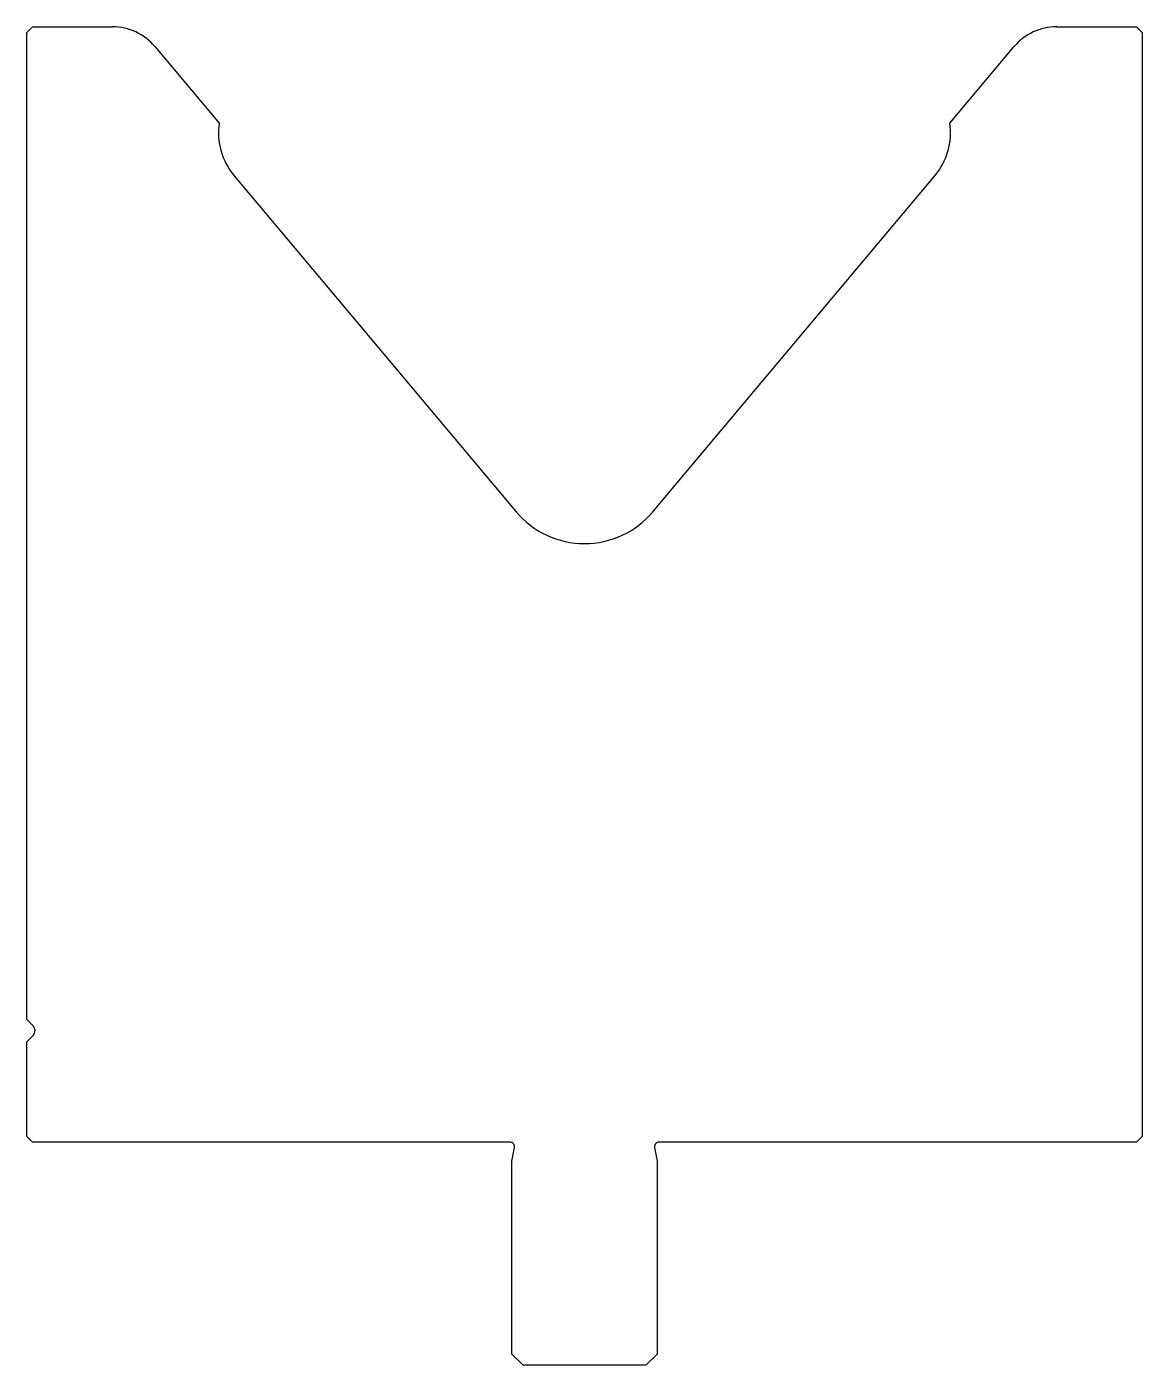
# Model space of a CAD drawing. Header units: metres. Extents: x -51 to 49, y -48 to 72.
import ezdxf

# ---------------------------------------------------------------- set-up
doc = ezdxf.new("R2010")
doc.units = ezdxf.units.M

msp = doc.modelspace()

# ---------------------------------------------------------------- linework, layer by layer
for p, q in [((-50.702681, 72.050336), (-51.202681, 71.550336)), ((-50.702681, 72.050336), (-43.53422, 72.050336)), ((41.128857, 72.050336), (48.297319, 72.050336)), ((48.797319, 71.550336), (48.297319, 72.050336)), ((-51.202681, -16.949664), (-51.202681, 71.550336)), ((48.797319, 71.550336), (48.797319, -27.449664)), ((-39.703998, 70.264274), (-33.952681, 63.410123)), ((31.547319, 63.410123), (37.298635, 70.264274)), ((-32.610137, 58.698692), (-7.331037, 28.572234)), ((4.925674, 28.572234), (30.204774, 58.698692)), ((-50.626946, -17.5254), (-51.202681, -16.949664)), ((-51.202681, -18.949664), (-50.626946, -18.373928)), ((-51.202681, -27.449664), (-51.202681, -18.949664)), ((-51.202681, -27.449664), (-50.702681, -27.949664)), ((48.297319, -27.949664), (48.797319, -27.449664)), ((-7.879383, -27.949664), (-50.702681, -27.949664)), ((-7.702681, -29.651048), (-7.48546, -28.419123)), ((5.080097, -28.419123), (5.297319, -29.651048)), ((48.297319, -27.949664), (5.47402, -27.949664)), ((-7.702681, -46.949664), (-7.702681, -29.651048)), ((5.297319, -29.651048), (5.297319, -46.949664)), ((-7.702681, -46.949664), (-6.702681, -47.949664)), ((4.297319, -47.949664), (-6.702681, -47.949664)), ((4.297319, -47.949664), (5.297319, -46.949664))]:
    msp.add_line(p, q)
for centre, radius, start, end in [((-43.53422, 67.050336), 5, 40, 90), ((41.128857, 67.050336), 5, 90, 140), ((-28.01387, 62.555418), 6, 171.810315, 220), ((25.608507, 62.555418), 6, 320, 8.189685), ((-1.202681, 33.714535), 8, 220, 320), ((-51.05121, -17.949664), 0.6, 315, 45), ((-7.879383, -28.349664), 0.4, 350, 90), ((5.47402, -28.349664), 0.4, 90, 190)]:
    msp.add_arc(centre, radius, start, end)

doc.saveas('drawing.dxf')
